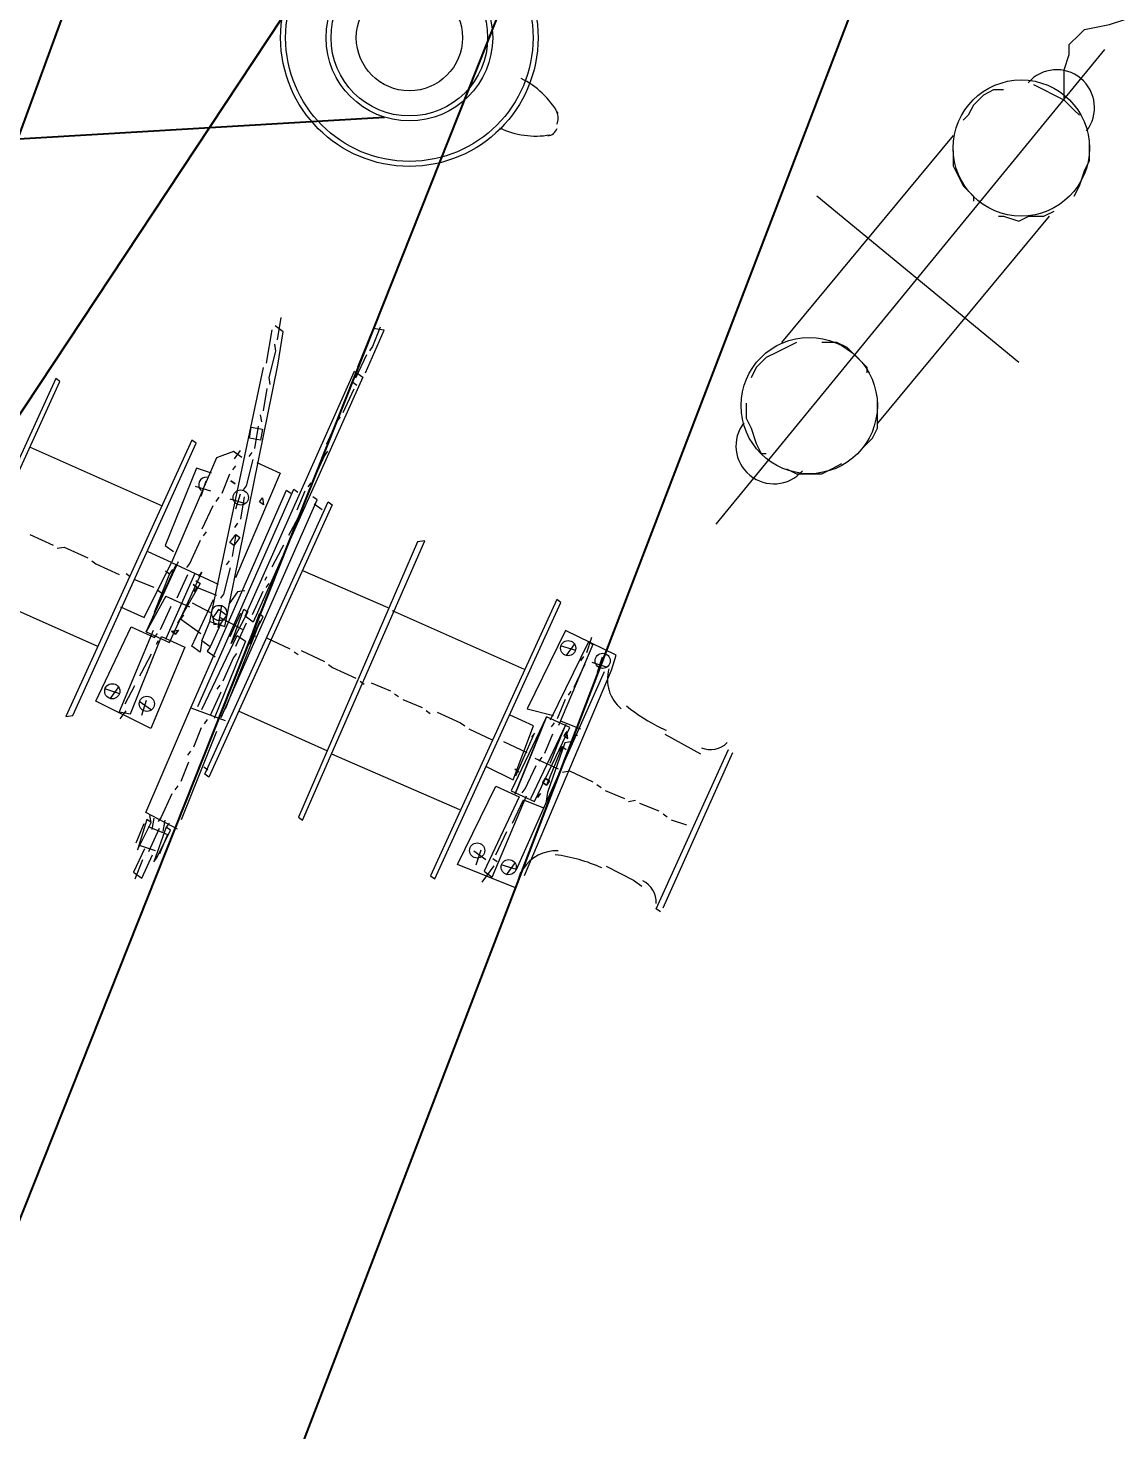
# Model space of a CAD drawing. Header units: millimetres. Extents: x -4 to 3776, y -4 to 4079.
# Drawn here: x 49.13 to 59.13, y 222.97 to 235.81 of the extents above; entities that cross this region are included whole.
import ezdxf
from ezdxf import colors
from ezdxf.entities.mleader import LeaderData, LeaderLine
from ezdxf.math import Vec2, Vec3

# ---------------------------------------------------------------- set-up
doc = ezdxf.new("R2010")
doc.units = ezdxf.units.MM
doc.linetypes.add('PDF_IMPORT', pattern=[1, 0.8, -0.2])
for name, color, linetype in [('BK_kedu', 255, 'Continuous'), ('PDF_0', 7, 'Continuous'), ('PDF_FURN', 7, 'Continuous'), ('PDF_K1-CEN', 7, 'Continuous'), ('PDF_K1-FREE', 7, 'Continuous'), ('PDF_piece', 7, 'Continuous'), ('PDF_SHAPE_L', 7, 'Continuous'), ('PDF_TEXT', 7, 'Continuous')]:
    doc.layers.add(name, color=color, linetype=linetype)
doc.styles.get("Standard").update_dxf_attribs({"font": 'arial.ttf'})

# ---------------------------------------------------------------- blocks, each defined once
blk = doc.blocks.new('gear1')
at = {"layer": 'PDF_0', "lineweight": 0}
for points in [[(3722.872, 3409.523), (3722.872, 3409.523)], [(3722.919, 3409.523), (3722.919, 3409.523)]]:
    blk.add_lwpolyline(points, dxfattribs=at)
at = {"layer": 'PDF_K1-CEN', "lineweight": 0}
for points in [[(3723.658, 3410.078), (3723.705, 3409.893), (3723.705, 3409.846)], [(3723.705, 3409.8), (3723.751, 3409.569)], [(3722.872, 3409.615), (3722.965, 3409.43)], [(3723.751, 3409.523), (3723.797, 3409.523)], [(3722.965, 3409.384), (3723.011, 3409.338), (3723.104, 3409.107), (3723.15, 3409.06)], [(3723.797, 3409.476), (3723.843, 3409.245)], [(3723.843, 3409.199), (3723.843, 3409.153), (3723.89, 3408.922)], [(3723.15, 3409.014), (3723.242, 3408.829)], [(3723.936, 3408.875), (3723.936, 3408.829), (3723.982, 3408.598)], [(3726.941, 3408.783), (3726.895, 3408.922)], [(3723.242, 3408.783), (3723.288, 3408.737)], [(3726.849, 3408.737), (3726.71, 3408.69)], [(3726.803, 3408.783), (3726.803, 3408.644)], [(3726.941, 3408.69), (3726.941, 3408.737)], [(3727.173, 3408.783), (3727.034, 3408.737)], [(3727.08, 3408.829), (3727.126, 3408.69)], [(3723.288, 3408.69), (3723.381, 3408.505)], [(3727.034, 3408.459), (3726.988, 3408.69)], [(3723.982, 3408.552), (3723.982, 3408.505)], [(3723.288, 3408.32), (3723.288, 3408.413)], [(3723.381, 3408.459), (3723.381, 3408.413)], [(3723.427, 3408.413), (3723.52, 3408.182), (3723.52, 3408.136)], [(3723.982, 3408.459), (3724.028, 3408.274)], [(3727.034, 3408.367), (3727.034, 3408.413)], [(3723.335, 3408.228), (3723.335, 3408.274)], [(3727.08, 3408.136), (3727.034, 3408.32)], [(3723.381, 3407.997), (3723.335, 3408.182)], [(3723.52, 3408.089), (3723.566, 3407.951)], [(3723.566, 3408.089), (3723.658, 3407.904)], [(3727.08, 3408.043), (3727.08, 3408.089)], [(3723.196, 3407.997), (3723.242, 3407.858)], [(3723.612, 3408.043), (3723.473, 3407.997)], [(3727.173, 3407.812), (3727.126, 3407.997)], [(3728.144, 3407.951), (3728.328, 3407.997)], [(3728.375, 3407.997), (3728.421, 3407.997)], [(3728.467, 3407.997), (3728.606, 3408.043)], [(3723.288, 3407.951), (3723.15, 3407.904)], [(3723.381, 3407.904), (3723.381, 3407.951)], [(3723.427, 3407.627), (3723.381, 3407.858)], [(3723.658, 3407.858), (3723.658, 3407.812)], [(3727.404, 3407.766), (3727.45, 3407.812), (3727.681, 3407.858)], [(3727.727, 3407.858), (3727.774, 3407.858)], [(3727.82, 3407.858), (3728.005, 3407.904)], [(3728.051, 3407.904), (3728.097, 3407.951)], [(3723.705, 3407.766), (3723.797, 3407.581)], [(3726.803, 3407.673), (3727.034, 3407.719)], [(3727.08, 3407.719), (3727.08, 3407.719)], [(3727.126, 3407.719), (3727.357, 3407.766)], [(3727.173, 3407.719), (3727.173, 3407.766)], [(3723.473, 3407.581), (3723.473, 3407.627)], [(3724.213, 3407.581), (3724.213, 3407.534)], [(3726.155, 3407.534), (3726.386, 3407.581), (3726.433, 3407.581)], [(3726.479, 3407.581), (3726.71, 3407.627)], [(3726.756, 3407.627), (3726.756, 3407.627)], [(3727.219, 3407.396), (3727.219, 3407.442), (3727.173, 3407.673)], [(3723.52, 3407.257), (3723.52, 3407.303), (3723.473, 3407.534)], [(3723.797, 3407.534), (3723.797, 3407.488)], [(3723.843, 3407.488), (3723.936, 3407.257), (3723.936, 3407.211)], [(3724.213, 3407.488), (3724.259, 3407.257)], [(3725.508, 3407.396), (3725.693, 3407.442)], [(3725.739, 3407.442), (3725.785, 3407.442)], [(3725.832, 3407.442), (3726.017, 3407.488)], [(3726.063, 3407.488), (3726.109, 3407.488)], [(3725.092, 3407.303), (3725.138, 3407.303), (3725.369, 3407.349)], [(3725.415, 3407.349), (3725.462, 3407.349)], [(3727.311, 3407.118), (3727.265, 3407.349)], [(3723.612, 3406.98), (3723.566, 3407.211)], [(3724.259, 3407.211), (3724.259, 3407.211)], [(3724.491, 3407.165), (3724.722, 3407.211)], [(3724.768, 3407.211), (3724.814, 3407.211)], [(3724.814, 3407.257), (3725.046, 3407.303)], [(3723.982, 3407.165), (3724.075, 3406.98)], [(3724.259, 3407.165), (3724.306, 3406.933)], [(3724.444, 3407.165), (3724.444, 3407.165)], [(3727.311, 3407.072), (3727.311, 3407.072)], [(3723.196, 3406.887), (3723.381, 3406.933)], [(3723.427, 3406.933), (3723.473, 3406.933)], [(3723.52, 3406.933), (3723.751, 3406.98)], [(3723.612, 3406.933), (3723.612, 3406.933)], [(3727.357, 3406.795), (3727.311, 3407.026)], [(3722.78, 3406.795), (3722.826, 3406.795), (3723.057, 3406.841)], [(3723.104, 3406.887), (3723.15, 3406.887)], [(3723.658, 3406.656), (3723.612, 3406.887)], [(3724.352, 3406.887), (3724.352, 3406.841), (3724.398, 3406.61)], [(3727.542, 3406.841), (3727.542, 3406.702)], [(3722.179, 3406.656), (3722.41, 3406.702)], [(3722.456, 3406.702), (3722.502, 3406.748), (3722.734, 3406.795)], [(3727.311, 3406.702), (3727.173, 3406.702)], [(3727.219, 3406.748), (3727.265, 3406.61)], [(3727.404, 3406.748), (3727.357, 3406.748)], [(3727.404, 3406.517), (3727.404, 3406.702)], [(3727.589, 3406.795), (3727.45, 3406.748)], [(3723.658, 3406.563), (3723.658, 3406.61)], [(3724.398, 3406.563), (3724.398, 3406.517)], [(3724.444, 3406.517), (3724.491, 3406.286)], [(3724.491, 3406.24), (3724.491, 3406.194)], [(3723.936, 3406.055), (3723.982, 3405.916)], [(3724.491, 3406.147), (3724.537, 3405.962)], [(3723.705, 3405.962), (3723.566, 3405.916)], [(3723.658, 3406.009), (3723.658, 3405.87)], [(3724.028, 3406.009), (3723.89, 3406.009)], [(3724.537, 3405.916), (3724.537, 3405.87)], [(3723.843, 3405.777), (3723.843, 3405.87)], [(3724.583, 3405.824), (3724.629, 3405.639)], [(3724.629, 3405.592), (3724.629, 3405.546)], [(3724.629, 3405.5), (3724.676, 3405.269), (3724.676, 3405.223)], [(3724.722, 3405.176), (3724.768, 3404.945)], [(3724.768, 3404.899), (3724.768, 3404.899)], [(3724.768, 3404.853), (3724.814, 3404.668)]]:
    blk.add_lwpolyline(points, dxfattribs=at)
at = {"layer": 'PDF_K1-CEN', "linetype": 'PDF_IMPORT', "lineweight": 0, "ltscale": 0.235771}
for points in [[(3724.075, 3408.228), (3724.121, 3407.904), (3724.167, 3407.581)], [(3723.751, 3407.026), (3724.075, 3407.072), (3724.398, 3407.118)], [(3723.797, 3405.916), (3723.751, 3406.24), (3723.705, 3406.563)]]:
    blk.add_lwpolyline(points, dxfattribs=at)
at = {"layer": 'PDF_K1-FREE', "lineweight": 0}
blk.add_lwpolyline([(3724.028, 3407.072), (3724.028, 3407.072)], dxfattribs=at)
at = {"layer": 'PDF_SHAPE_L', "lineweight": 0}
for points in [[(3723.797, 3409.661), (3723.705, 3410.078), (3723.612, 3410.031), (3723.705, 3409.661)], [(3723.751, 3409.661), (3723.751, 3409.661)], [(3723.982, 3406.98), (3724.121, 3407.026), (3723.104, 3409.245), (3722.965, 3409.523), (3722.872, 3409.523)], [(3722.872, 3409.523), (3722.872, 3409.523)], [(3722.965, 3409.523), (3722.965, 3409.523)], [(3723.011, 3409.199), (3722.872, 3409.476)], [(3723.104, 3409.245), (3723.104, 3409.245)], [(3722.965, 3409.199), (3722.965, 3409.199)], [(3724.028, 3406.795), (3723.982, 3406.98), (3723.011, 3409.153)], [(3727.681, 3406.795), (3727.219, 3408.783), (3727.173, 3408.922), (3726.664, 3408.829), (3726.803, 3408.043), (3727.034, 3408.136)], [(3727.034, 3408.089), (3726.895, 3408.875), (3726.941, 3408.875), (3727.126, 3408.089)], [(3728.513, 3408.875), (3728.513, 3408.875)], [(3727.589, 3406.795), (3727.173, 3408.737)], [(3727.219, 3408.783), (3727.219, 3408.783)], [(3727.219, 3408.783), (3727.219, 3408.783)], [(3728.883, 3407.257), (3728.837, 3407.257), (3728.513, 3408.829)], [(3728.513, 3408.829), (3728.513, 3408.829)], [(3728.513, 3408.829), (3728.513, 3408.829)], [(3728.883, 3407.303), (3728.56, 3408.829)], [(3723.335, 3408.644), (3723.335, 3408.644)], [(3727.959, 3408.598), (3728.328, 3408.644)], [(3723.335, 3408.367), (3723.242, 3408.367), (3723.15, 3408.228), (3723.381, 3407.211), (3723.843, 3407.303)], [(3723.473, 3408.413), (3723.705, 3408.459), (3723.936, 3407.442)], [(3724.861, 3405.269), (3724.537, 3405.223), (3724.306, 3406.24), (3723.843, 3408.367), (3723.89, 3408.367)], [(3724.352, 3406.286), (3723.89, 3408.413), (3723.936, 3408.413)], [(3724.583, 3406.332), (3724.121, 3408.459), (3724.075, 3408.459)], [(3724.213, 3408.413), (3724.121, 3408.413)], [(3726.571, 3408.32), (3725.277, 3408.043)], [(3723.196, 3408.089), (3723.057, 3408.043), (3723.242, 3407.303), (3723.335, 3407.303)], [(3723.381, 3408.136), (3723.381, 3408.136)], [(3723.381, 3408.136), (3723.427, 3408.136), (3723.381, 3408.136)], [(3723.381, 3408.136), (3723.427, 3408.136), (3723.381, 3408.136)], [(3723.751, 3408.136), (3723.751, 3408.136)], [(3727.311, 3408.182), (3727.126, 3408.136)], [(3727.265, 3407.766), (3727.173, 3408.136), (3727.311, 3407.396)], [(3727.219, 3408.089), (3727.219, 3408.089)], [(3727.219, 3408.089), (3727.219, 3408.089)], [(3727.219, 3408.089), (3727.219, 3408.089)], [(3727.219, 3408.089), (3727.219, 3408.089)], [(3727.219, 3408.089), (3727.219, 3408.043), (3727.265, 3408.043)], [(3727.219, 3408.089), (3727.219, 3408.089)], [(3727.311, 3408.089), (3727.311, 3408.043), (3727.265, 3407.997), (3727.404, 3407.534), (3727.45, 3407.442)], [(3723.566, 3408.043), (3723.566, 3408.043)], [(3725.23, 3408.043), (3724.398, 3407.858)], [(3727.219, 3408.043), (3727.219, 3408.043)], [(3727.219, 3408.043), (3727.219, 3408.043)], [(3727.219, 3408.043), (3727.219, 3408.043)], [(3727.265, 3408.043), (3727.265, 3408.043)], [(3727.265, 3408.043), (3727.265, 3408.043)], [(3727.265, 3408.043), (3727.265, 3408.043)], [(3726.803, 3407.396), (3727.08, 3407.442), (3726.941, 3407.951), (3726.71, 3407.904)], [(3726.988, 3407.904), (3726.988, 3407.904)], [(3727.08, 3407.488), (3726.988, 3407.904), (3726.988, 3407.858)], [(3727.265, 3407.951), (3727.265, 3407.951)], [(3727.265, 3407.951), (3727.265, 3407.951)], [(3727.265, 3407.904), (3727.265, 3407.951), (3727.357, 3407.581), (3727.311, 3407.581)], [(3727.265, 3407.951), (3727.265, 3407.951)], [(3727.311, 3407.951), (3727.265, 3407.951)], [(3727.265, 3407.904), (3727.265, 3407.904)], [(3727.265, 3407.904), (3727.265, 3407.904)], [(3727.265, 3407.904), (3727.265, 3407.904)], [(3727.265, 3407.904), (3727.265, 3407.904)], [(3727.265, 3407.904), (3727.265, 3407.904)], [(3727.265, 3407.904), (3727.265, 3407.904)], [(3727.265, 3407.904), (3727.265, 3407.904)], [(3727.265, 3407.904), (3727.265, 3407.904)], [(3727.265, 3407.904), (3727.265, 3407.904)], [(3727.265, 3407.904), (3727.265, 3407.904)], [(3727.265, 3407.904), (3727.265, 3407.904)], [(3723.751, 3407.719), (3723.751, 3407.719)], [(3723.011, 3407.581), (3721.716, 3407.303)], [(3727.311, 3407.627), (3727.311, 3407.627)], [(3727.311, 3407.627), (3727.311, 3407.627)], [(3727.311, 3407.627), (3727.311, 3407.627)], [(3727.311, 3407.627), (3727.311, 3407.627)], [(3727.311, 3407.627), (3727.311, 3407.581), (3727.357, 3407.581)], [(3727.311, 3407.627), (3727.311, 3407.627)], [(3727.311, 3407.627), (3727.311, 3407.627)], [(3727.311, 3407.627), (3727.311, 3407.627)], [(3727.311, 3407.627), (3727.311, 3407.627)], [(3727.311, 3407.581), (3727.311, 3407.581)], [(3727.357, 3407.581), (3727.357, 3407.581)], [(3727.357, 3407.581), (3727.357, 3407.581)], [(3727.034, 3407.534), (3727.08, 3407.534)], [(3727.08, 3407.488), (3727.08, 3407.488)], [(3727.357, 3407.488), (3727.357, 3407.488)], [(3727.357, 3407.488), (3727.357, 3407.488)], [(3727.357, 3407.488), (3727.357, 3407.488)], [(3727.357, 3407.488), (3727.357, 3407.488)], [(3727.357, 3407.488), (3727.357, 3407.488)], [(3727.357, 3407.488), (3727.357, 3407.488)], [(3727.357, 3407.442), (3727.357, 3407.442)], [(3727.357, 3407.442), (3727.357, 3407.442)], [(3727.357, 3407.442), (3727.357, 3407.442)], [(3727.357, 3407.442), (3727.357, 3407.442)], [(3727.357, 3407.442), (3727.357, 3407.442)], [(3727.357, 3407.442), (3727.357, 3407.442)], [(3727.404, 3407.534), (3727.404, 3407.534)], [(3727.45, 3407.488), (3727.45, 3407.488)], [(3727.45, 3407.442), (3727.45, 3407.442)], [(3724.075, 3407.396), (3724.028, 3407.349), (3724.028, 3407.211)], [(3727.635, 3406.795), (3727.681, 3406.656), (3727.126, 3406.517), (3726.988, 3407.303), (3727.219, 3407.349), (3727.357, 3406.61), (3727.45, 3406.61), (3727.265, 3407.396)], [(3727.265, 3407.349), (3727.45, 3407.396)], [(3728.236, 3407.303), (3728.513, 3407.349), (3728.606, 3407.349)], [(3723.242, 3406.61), (3723.473, 3406.656), (3723.381, 3407.211), (3723.15, 3407.165)], [(3723.427, 3407.211), (3723.566, 3406.563), (3723.797, 3406.61), (3723.658, 3407.303), (3723.658, 3407.257), (3723.658, 3407.303)], [(3723.52, 3406.933), (3723.566, 3406.563), (3723.427, 3407.257)], [(3723.612, 3407.257), (3723.751, 3406.61)], [(3723.658, 3407.303), (3723.658, 3407.303)], [(3723.658, 3407.303), (3723.658, 3407.303)], [(3723.658, 3407.257), (3723.658, 3407.257)], [(3723.658, 3407.257), (3723.658, 3407.257)], [(3723.705, 3407.118), (3723.705, 3407.165), (3723.658, 3407.165), (3723.705, 3407.165), (3723.89, 3407.211)], [(3723.658, 3407.211), (3723.705, 3407.211), (3723.751, 3406.795)], [(3724.167, 3407.211), (3724.167, 3407.211)], [(3724.213, 3406.98), (3724.167, 3407.211)], [(3724.398, 3407.026), (3724.352, 3407.257)], [(3728.837, 3407.257), (3728.837, 3407.257)], [(3728.883, 3407.257), (3728.883, 3407.257)], [(3723.381, 3407.118), (3723.427, 3407.118)], [(3723.427, 3407.165), (3723.427, 3407.118), (3723.52, 3406.748)], [(3723.658, 3407.165), (3723.658, 3407.165)], [(3723.705, 3407.165), (3723.705, 3407.165)], [(3723.705, 3407.165), (3723.705, 3407.165)], [(3723.705, 3407.165), (3723.705, 3407.165)], [(3723.705, 3407.165), (3723.705, 3407.165)], [(3723.705, 3407.165), (3723.705, 3407.165)], [(3723.705, 3407.118), (3723.705, 3407.118)], [(3723.705, 3407.118), (3723.705, 3407.118)], [(3723.705, 3407.118), (3723.705, 3407.118)], [(3723.705, 3407.118), (3723.705, 3407.118)], [(3723.705, 3407.118), (3723.705, 3407.118)], [(3724.121, 3406.795), (3724.028, 3406.795), (3724.075, 3406.702), (3723.982, 3406.702), (3723.89, 3407.165)], [(3724.075, 3407.026), (3724.075, 3407.118), (3723.982, 3407.118), (3723.982, 3407.072), (3723.982, 3407.026), (3724.028, 3406.98), (3724.075, 3407.026), (3724.121, 3406.795), (3724.121, 3406.748), (3724.213, 3406.748)], [(3724.028, 3407.072), (3724.028, 3407.072)], [(3723.982, 3406.98), (3723.982, 3406.98)], [(3724.121, 3407.026), (3724.121, 3407.026)], [(3724.213, 3406.98), (3724.213, 3406.98)], [(3724.398, 3406.286), (3724.259, 3407.026), (3724.352, 3407.026), (3724.537, 3406.286)], [(3724.259, 3406.933), (3724.259, 3406.933)], [(3724.398, 3406.98), (3724.398, 3406.98)], [(3726.849, 3406.933), (3725.6, 3406.656)], [(3723.751, 3406.887), (3723.751, 3406.887)], [(3723.751, 3406.887), (3723.751, 3406.887)], [(3723.982, 3406.841), (3723.751, 3406.841), (3723.751, 3406.887)], [(3723.751, 3406.887), (3723.751, 3406.887)], [(3723.751, 3406.841), (3723.751, 3406.841)], [(3723.751, 3406.841), (3723.751, 3406.841)], [(3723.751, 3406.841), (3723.751, 3406.841)], [(3723.751, 3406.841), (3723.751, 3406.841)], [(3723.751, 3406.841), (3723.751, 3406.841)], [(3723.751, 3406.841), (3723.751, 3406.841)], [(3723.751, 3406.841), (3723.751, 3406.841)], [(3723.751, 3406.841), (3723.751, 3406.841)], [(3723.751, 3406.841), (3723.751, 3406.841)], [(3723.751, 3406.841), (3723.751, 3406.841)], [(3723.473, 3406.748), (3723.473, 3406.748)], [(3723.52, 3406.748), (3723.52, 3406.748)], [(3723.751, 3406.795), (3723.751, 3406.795)], [(3723.751, 3406.702), (3723.797, 3406.702), (3723.751, 3406.702), (3723.797, 3406.748)], [(3723.797, 3406.748), (3723.797, 3406.748)], [(3723.797, 3406.702), (3723.797, 3406.702)], [(3723.797, 3406.702), (3723.797, 3406.702)], [(3723.797, 3406.702), (3723.797, 3406.702)], [(3723.797, 3406.702), (3723.797, 3406.702)], [(3723.797, 3406.702), (3723.797, 3406.702)], [(3723.797, 3406.702), (3723.797, 3406.702)], [(3723.797, 3406.702), (3723.797, 3406.702)], [(3723.797, 3406.702), (3723.797, 3406.702)], [(3723.797, 3406.702), (3723.797, 3406.702)], [(3723.797, 3406.702), (3723.797, 3406.702)], [(3724.028, 3406.795), (3724.028, 3406.795)], [(3724.121, 3406.795), (3724.121, 3406.795)], [(3724.121, 3406.795), (3724.121, 3406.795)], [(3727.635, 3406.795), (3727.635, 3406.795)], [(3727.635, 3406.795), (3727.635, 3406.795)], [(3727.635, 3406.795), (3727.635, 3406.795)], [(3723.612, 3406.61), (3723.797, 3405.824), (3723.89, 3405.87), (3723.705, 3406.61), (3723.936, 3406.656), (3724.121, 3405.87), (3723.566, 3405.777), (3723.427, 3406.517), (3723.658, 3406.563)], [(3725.554, 3406.656), (3724.676, 3406.471)], [(3724.306, 3406.24), (3724.629, 3406.332)], [(3723.288, 3406.194), (3721.994, 3405.916)], [(3724.768, 3405.87), (3724.722, 3405.87)], [(3724.768, 3405.176), (3724.722, 3405.269)], [(3724.768, 3405.269), (3724.768, 3405.223), (3724.861, 3404.899), (3724.861, 3404.945), (3724.814, 3405.223), (3724.768, 3405.223)], [(3724.629, 3405.176), (3724.583, 3405.223)], [(3724.629, 3404.945), (3724.583, 3405.13)], [(3724.583, 3405.13), (3724.583, 3405.13)], [(3724.676, 3405.13), (3724.629, 3405.223)], [(3724.629, 3405.13), (3724.814, 3405.176), (3724.861, 3404.991)], [(3724.629, 3405.176), (3724.629, 3405.176)], [(3724.768, 3405.176), (3724.768, 3405.176)], [(3724.814, 3405.176), (3724.814, 3405.176)], [(3724.629, 3404.945), (3724.629, 3404.945)], [(3724.814, 3404.991), (3724.676, 3404.945)], [(3724.676, 3404.899), (3724.676, 3404.899)], [(3724.722, 3404.945), (3724.768, 3404.714), (3724.861, 3404.714), (3724.814, 3404.945)], [(3724.861, 3404.991), (3724.861, 3404.991)]]:
    blk.add_lwpolyline(points, dxfattribs=at)
for points in [[(3724.213, 3407.211), (3723.705, 3409.615), (3723.797, 3409.615), (3724.306, 3407.211)], [(3726.988, 3406.286), (3727.034, 3406.286), (3726.479, 3409.014), (3726.433, 3409.014)], [(3725.693, 3406.009), (3725.739, 3406.009), (3725.138, 3408.737), (3725.092, 3408.69)], [(3723.335, 3408.69), (3723.381, 3408.598), (3723.288, 3408.552), (3723.242, 3408.644)], [(3724.768, 3405.824), (3724.213, 3408.505), (3724.259, 3408.505), (3724.814, 3405.824)], [(3723.427, 3405.5), (3723.473, 3405.546), (3722.919, 3408.228), (3722.872, 3408.228)], [(3723.751, 3408.136), (3723.705, 3408.136), (3723.705, 3408.182)], [(3727.219, 3408.136), (3726.988, 3408.089), (3727.126, 3407.349), (3727.357, 3407.396)], [(3727.08, 3407.719), (3727.173, 3407.349), (3726.988, 3408.089)], [(3727.265, 3408.043), (3727.219, 3408.089), (3727.219, 3408.043)], [(3722.086, 3405.223), (3722.133, 3405.223), (3721.578, 3407.951), (3721.531, 3407.951)], [(3727.265, 3407.951), (3727.265, 3407.904)], [(3723.751, 3407.719), (3723.751, 3407.673), (3723.705, 3407.673), (3723.705, 3407.719), (3723.705, 3407.766), (3723.751, 3407.766), (3723.751, 3407.719), (3723.751, 3407.673), (3723.705, 3407.673), (3723.705, 3407.719), (3723.705, 3407.766), (3723.751, 3407.766)], [(3727.311, 3407.627), (3727.357, 3407.627)], [(3727.357, 3407.627), (3727.357, 3407.581)], [(3727.357, 3407.488), (3727.357, 3407.442)], [(3727.357, 3407.488), (3727.357, 3407.442)], [(3724.259, 3406.933), (3724.167, 3407.257), (3724.213, 3407.257)], [(3724.398, 3406.98), (3724.352, 3407.303), (3724.306, 3407.303)], [(3723.705, 3407.165), (3723.705, 3407.118)], [(3723.751, 3406.887), (3723.751, 3406.841)], [(3723.797, 3406.748), (3723.797, 3406.702)], [(3724.629, 3405.176), (3724.583, 3405.176), (3724.676, 3404.899)]]:
    blk.add_lwpolyline(points, close=True, dxfattribs=at)
blk.add_lwpolyline([(3727.522, 3408.601, 0.061406), (3727.9, 3408.625, 0.008214), (3727.949, 3408.635)], format="xyb", dxfattribs=at)
at = {"layer": 'PDF_SHAPE_L', "linetype": 'PDF_IMPORT', "lineweight": 0, "ltscale": 1.088323}
blk.add_lwpolyline([(3724.352, 3407.257), (3724.861, 3405.269)], dxfattribs=at)
at = {"layer": 'PDF_SHAPE_L', "lineweight": 0}
for centre in [(3727.103, 3408.806), (3726.779, 3408.714), (3723.543, 3408.066), (3724.005, 3407.095), (3727.519, 3406.772), (3727.196, 3406.725), (3723.959, 3406.032), (3723.635, 3405.939)]:
    blk.add_circle(centre, 0.0694, dxfattribs=at)
for centre, radius, start, end in [((3728.259, 3408.898), 0.208, 282.0631, 352.3873), ((3727.519, 3408.898), 0.347, 199.8851, 266.5722), ((3727.381, 3408.02), 0.116, 121.8041, 134.597), ((3723.219, 3407.974), 0.0694, 120.0396, 264.087), ((3727.473, 3407.604), 0.116, 248.0937, 261.616), ((3728.629, 3407.188), 0.208, 31.7393, 102.0635), ((3728.537, 3405.754), 1.549, 102.0634, 118.5928), ((3727.982, 3406.864), 0.347, 122.2886, 184.2418)]:
    blk.add_arc(centre, radius, start, end, dxfattribs=at)

msp = doc.modelspace()

# ---------------------------------------------------------------- linework, layer by layer
at = {"color": 4, "lineweight": 25}
for p, q in [((28.872, 201.769), (61.872, 251.644)), ((60.153, 245.045), (41.809, 197.183)), ((56.789, 244.373), (38.681, 198.782)), ((52.325, 243.753), (36.384, 200.336)), ((29.844, 233.654, 2.304), (52.398, 234.997))]:
    msp.add_line(p, q, dxfattribs=at)
at = {"layer": 'PDF_FURN', "lineweight": 0}
for radius in [1.179, 1.133, 0.763, 0.717, 0.486]:
    msp.add_circle((52.626, 235.725), radius, dxfattribs=at)
for centre, radius, start, end in [((53.32, 234.662), 0.763, 28.9037, 64.3974), ((53.874, 234.986), 0.116, 332.4432, 29.2138), ((53.782, 235.587), 0.763, 244.3955, 279.8881), ((53.874, 234.939), 0.116, 279.5818, 336.3506)]:
    msp.add_arc(centre, radius, start, end, dxfattribs=at)
at = {"layer": 'PDF_piece', "lineweight": 0}
msp.add_lwpolyline([(58.623, 235.153), (58.623, 235.431), (58.669, 235.57), (58.669, 235.662), (58.762, 235.755), (58.808, 235.801), (59.039, 235.847), (59.178, 235.893), (59.27, 235.94), (59.363, 235.986), (59.455, 236.078), (59.594, 236.263), (59.686, 236.494)], dxfattribs=at)
at = {"layer": 'PDF_TEXT', "lineweight": 0}
for points in [[(58.993, 235.616), (55.433, 231.269)], [(58.068, 235.246), (57.976, 235.246), (57.883, 235.2), (57.791, 235.107), (57.744, 235.015), (57.698, 234.969)], [(58.762, 235.015), (58.715, 235.061), (58.623, 235.153), (58.53, 235.2), (58.438, 235.246), (58.346, 235.292)], [(57.606, 234.83), (56.034, 232.934)], [(58.715, 234.275), (58.762, 234.367), (58.808, 234.506), (58.854, 234.599), (58.854, 234.737), (58.854, 234.784)], [(57.606, 234.691), (57.606, 234.552), (57.652, 234.46), (57.698, 234.367), (57.791, 234.275), (57.791, 234.229)], [(58.207, 232.749), (56.357, 234.275)], [(58.484, 234.09), (56.912, 232.194)], [(58.022, 234.09), (58.068, 234.09), (58.207, 234.044), (58.299, 234.09), (58.438, 234.09), (58.53, 234.136)], [(56.172, 232.934), (56.08, 232.888), (55.987, 232.842), (55.895, 232.795), (55.802, 232.703), (55.756, 232.61)], [(56.82, 232.657), (56.82, 232.703), (56.727, 232.795), (56.635, 232.888), (56.542, 232.934), (56.404, 232.934)], [(56.773, 231.963), (56.866, 232.056), (56.912, 232.148), (56.912, 232.287), (56.912, 232.379), (56.912, 232.425)], [(55.71, 232.379), (55.71, 232.24), (55.756, 232.148), (55.802, 232.009), (55.849, 231.917), (55.895, 231.917)], [(56.08, 231.778), (56.172, 231.732), (56.265, 231.732), (56.404, 231.732), (56.496, 231.778), (56.588, 231.824)]]:
    msp.add_lwpolyline(points, dxfattribs=at)
for centre in [(58.23, 234.714), (56.288, 232.356)]:
    msp.add_circle(centre, 0.624, dxfattribs=at)
for centre, start, end in [((58.554, 235.084), 322.1617, 138.8894), ((55.964, 231.986), 142.1617, 318.8894)]:
    msp.add_arc(centre, 0.347, start, end, dxfattribs=at)

# ---------------------------------------------------------------- block references
at = {"color": 4, "lineweight": 25, "rotation": 323.9690450947433}
msp.add_blockref('gear1', (-4964.845, -334.316), dxfattribs=at)

# ---------------------------------------------------------------- leaders
at = {"layer": 'BK_kedu'}
ml = msp.add_multileader_mtext('Standard', dxfattribs=at)
ml.set_content('', color=256)
ml.set_leader_properties()
ml.build(insert=Vec2(0, 0))
ml.multileader.update_dxf_attribs({"text_right_attachment_type": 6, "dogleg_length": 0.36, "arrow_head_size": 0.18})
ctx = ml.context
ctx.base_point, ctx.char_height, ctx.arrow_head_size, ctx.landing_gap_size, ctx.plane_origin = Vec3(3775.999, 4079.328), 0.18, 0.18, 0.09, Vec3(3774.639, 4079.328)
ctx.right_attachment = 6
notes = []
notes.append((ctx, [(0, (0, 0, 0), (0, 0), (1, 0), 1, [])]))
ctx.mtext.insert, ctx.mtext.flow_direction = Vec3(3776.089, 4079.418), 5
for ctx, leaders in notes:
    for number, flags, end, landing, length, lines in leaders:
        leader = LeaderData()
        leader.index, (leader.has_last_leader_line, leader.has_dogleg_vector, leader.attachment_direction) = number, flags
        leader.last_leader_point, leader.dogleg_vector, leader.dogleg_length = Vec3(end), Vec3(landing), length
        for number, points, colour, breaks in lines:
            line = LeaderLine()
            line.index, line.vertices, line.color, line.breaks = number, Vec3.list(points), colors.encode_raw_color(colour), breaks
            leader.lines.append(line)
        ctx.leaders.append(leader)

doc.saveas('drawing.dxf')
